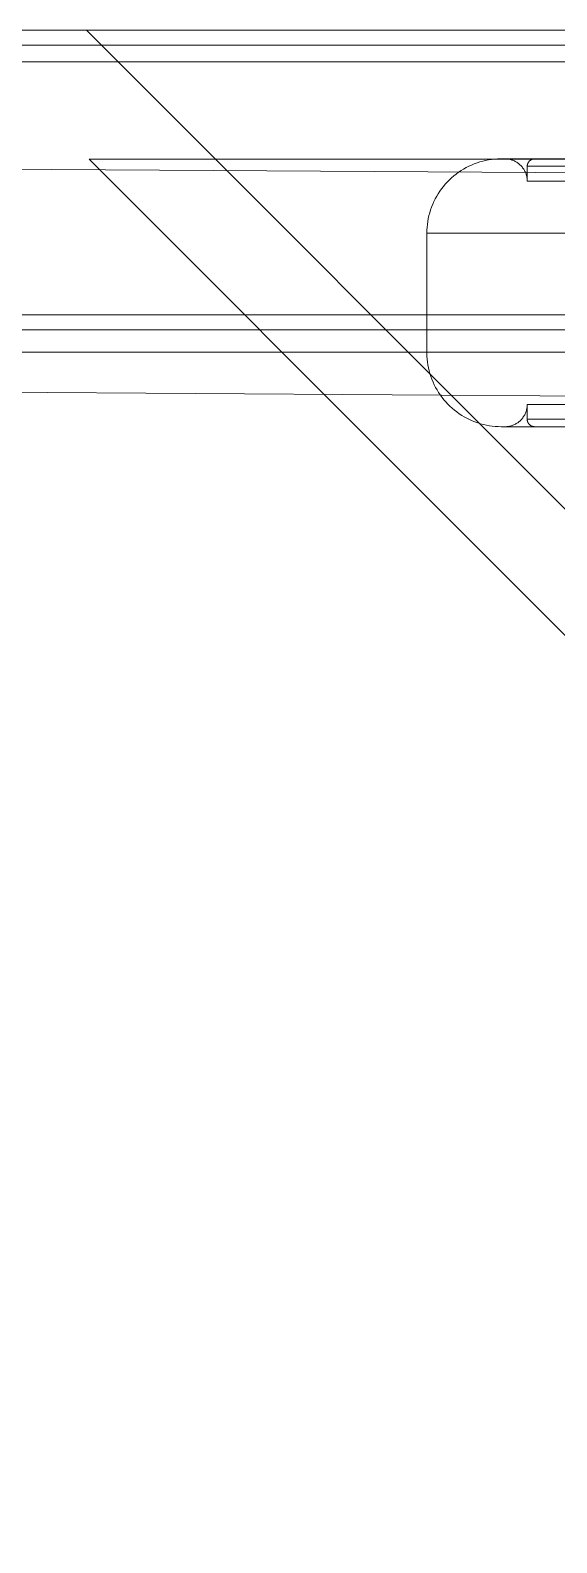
# Model space of a CAD drawing. Header units: millimetres. Extents: x -32954 to 151739, y -65671 to 56243.
# Drawn here: x -10847.9 to -10819.6, y -48611.3 to -48530 of the extents above; entities that cross this region are included whole.
import ezdxf

# ---------------------------------------------------------------- set-up
doc = ezdxf.new("R2010")
doc.units = ezdxf.units.MM
doc.layers.add('G-IMPT', color=7, linetype='Continuous', lineweight=9)
doc.layers.add('I-FURN', color=7, linetype='Continuous', lineweight=9)

# ---------------------------------------------------------------- blocks, each defined once
blk = doc.blocks.new('М25-М26_Столик манипуляционный - МСК-5501_dwg-9496848-О_ТХ_01')
at = {"layer": 'G-IMPT'}
for p, q in [((-320.3, -339.89), (-238.983, -421.207)), ((-320.3, -339.89), (-238.983, -421.207)), ((-303.285, -399.892), (-261.285, -399.892)), ((-261.285, -399.892), (-303.285, -399.892)), ((-261.485, -399.892), (-303.085, -399.892)), ((-261.485, -399.892), (-303.085, -399.892)), ((-301.485, -399.892), (-263.085, -399.892)), ((-263.085, -399.892), (-301.485, -399.892)), ((-262.685, -400.292), (-301.885, -400.292)), ((-262.685, -400.292), (-301.885, -400.292)), ((-262.685, -401.092), (-262.685, -400.292)), ((-262.685, -401.092), (-301.885, -401.092)), ((-262.685, -401.092), (-301.885, -401.092)), ((301.441, -405.187), (-298.107, -401.332)), ((-298.107, -401.332), (301.441, -405.187)), ((-298.107, -401.332), (301.441, -405.187)), ((-257.285, -403.892), (-307.285, -403.892)), ((-257.285, -403.892), (-307.285, -403.892)), ((-301, -403.907), (301, -403.907)), ((-301, -403.907), (301, -403.907)), ((-301, -403.907), (301, -403.907)), ((301, -403.907), (-301, -403.907)), ((-257.285, -410.292), (-257.285, -403.892)), ((-301, -405.107), (301, -405.107)), ((-301, -405.107), (301, -405.107)), ((-301, -405.107), (301, -405.107)), ((-301, -405.107), (301, -405.107)), ((-301, -405.907), (301, -405.907)), ((301, -405.907), (-301, -405.907)), ((-301, -405.907), (301, -405.907)), ((-301, -405.907), (301, -405.907)), ((-301, -405.907), (301, -405.907)), ((301, -405.907), (-301, -405.907)), ((-257.285, -410.292), (-307.285, -410.292)), ((-257.285, -410.292), (-307.285, -410.292)), ((-262.685, -413.092), (-301.885, -413.092)), ((-262.685, -413.092), (-301.885, -413.092)), ((-262.685, -413.892), (-301.885, -413.892)), ((-262.685, -413.892), (-301.885, -413.892)), ((-298.184, -413.331), (301.364, -417.187)), ((-298.184, -413.331), (301.364, -417.187)), ((301.364, -417.187), (-298.184, -413.331)), ((-262.685, -413.892), (-262.685, -413.092)), ((-303.285, -414.292), (-261.285, -414.292)), ((-261.285, -414.292), (-303.285, -414.292)), ((-303.085, -414.292), (-261.485, -414.292)), ((-261.485, -414.292), (-303.085, -414.292)), ((-263.085, -414.292), (-301.485, -414.292)), ((-263.085, -414.292), (-301.485, -414.292)), ((-239.119, -414.272), (-274.474, -414.272)), ((304.699, -419.507), (-304.699, -419.507)), ((304.699, -419.507), (-304.699, -419.507)), ((-304.699, -419.507), (304.699, -419.507)), ((-304.699, -419.507), (304.699, -419.507)), ((-304.699, -420.407), (304.699, -420.407)), ((304.699, -420.407), (-304.699, -420.407)), ((-304.699, -421.207), (304.699, -421.207)), ((-304.699, -421.207), (304.699, -421.207)), ((-304.699, -421.207), (304.699, -421.207)), ((-304.699, -421.207), (304.699, -421.207)), ((-304.699, -421.207), (304.699, -421.207)), ((-304.699, -421.207), (304.699, -421.207)), ((-238.983, -421.207), (-274.338, -421.207)), ((-274.338, -421.207), (-238.983, -421.207))]:
    blk.add_line(p, q, dxfattribs=at)
at = {"layer": 'G-IMPT', "flags": 128}
for points in [[(-239.119, -414.272), (-257.68, -395.711), (-276.242, -377.149), (-294.803, -358.588), (-313.365, -340.026)], [(-264.29, -399.892), (-263.872, -399.892), (-263.483, -399.892), (-263.124, -399.892), (-262.795, -399.892), (-262.498, -399.892), (-262.233, -399.892), (-261.999, -399.892), (-261.798, -399.892), (-261.63, -399.892), (-261.495, -399.892), (-261.393, -399.892), (-261.325, -399.892), (-261.29, -399.892), (-261.285, -399.892)], [(-261.285, -399.892), (-261.302, -399.892), (-261.352, -399.892), (-261.436, -399.892), (-261.553, -399.892), (-261.704, -399.892), (-261.887, -399.892), (-262.103, -399.892), (-262.351, -399.892), (-262.631, -399.892), (-262.943, -399.892), (-263.285, -399.892), (-263.658, -399.892), (-264.061, -399.892), (-264.493, -399.892)], [(-264.466, -399.892), (-264.194, -399.892), (-263.952, -399.892), (-263.738, -399.892), (-263.554, -399.892), (-263.401, -399.892), (-263.277, -399.892), (-263.184, -399.892), (-263.121, -399.892), (-263.089, -399.892), (-263.085, -399.892)], [(-263.085, -399.892), (-263.1, -399.892), (-263.146, -399.892), (-263.223, -399.892), (-263.33, -399.892), (-263.468, -399.892), (-263.635, -399.892), (-263.833, -399.892), (-264.06, -399.892), (-264.316, -399.892)], [(-263.085, -399.892), (-263.069, -399.893), (-263.053, -399.894), (-263.037, -399.895), (-263.021, -399.897), (-263.006, -399.9), (-262.99, -399.904), (-262.974, -399.908), (-262.959, -399.913), (-262.944, -399.918), (-262.929, -399.924), (-262.915, -399.93), (-262.9, -399.938), (-262.886, -399.945), (-262.872, -399.953), (-262.859, -399.962), (-262.846, -399.971), (-262.833, -399.981), (-262.821, -399.992), (-262.809, -400.002), (-262.798, -400.014), (-262.787, -400.025), (-262.777, -400.037), (-262.767, -400.05), (-262.757, -400.063), (-262.748, -400.076), (-262.74, -400.09), (-262.732, -400.104), (-262.725, -400.118), (-262.718, -400.133), (-262.712, -400.147), (-262.707, -400.162), (-262.702, -400.178), (-262.697, -400.193), (-262.694, -400.209), (-262.691, -400.224), (-262.688, -400.24), (-262.687, -400.256), (-262.685, -400.272), (-262.685, -400.288), (-262.685, -400.292)], [(-262.685, -401.092), (-262.684, -401.044), (-262.681, -400.996), (-262.676, -400.949), (-262.67, -400.901), (-262.661, -400.854), (-262.651, -400.807), (-262.638, -400.761), (-262.624, -400.715), (-262.608, -400.67), (-262.59, -400.625), (-262.571, -400.581), (-262.549, -400.538), (-262.526, -400.496), (-262.502, -400.455), (-262.475, -400.415), (-262.447, -400.376), (-262.418, -400.338), (-262.387, -400.301), (-262.355, -400.266), (-262.321, -400.232), (-262.286, -400.199), (-262.25, -400.167), (-262.212, -400.138), (-262.173, -400.109), (-262.133, -400.083), (-262.092, -400.057), (-262.051, -400.034), (-262.008, -400.012), (-261.964, -399.992), (-261.92, -399.974), (-261.875, -399.957), (-261.829, -399.943), (-261.783, -399.93), (-261.736, -399.919), (-261.689, -399.91), (-261.641, -399.903), (-261.594, -399.897), (-261.546, -399.894), (-261.498, -399.892), (-261.485, -399.892)], [(-261.285, -399.892), (-261.125, -399.896), (-260.965, -399.905), (-260.806, -399.921), (-260.648, -399.943), (-260.49, -399.972), (-260.334, -400.007), (-260.18, -400.048), (-260.027, -400.095), (-259.876, -400.149), (-259.727, -400.208), (-259.581, -400.273), (-259.438, -400.344), (-259.297, -400.421), (-259.16, -400.503), (-259.026, -400.591), (-258.896, -400.684), (-258.77, -400.782), (-258.647, -400.885), (-258.529, -400.993), (-258.416, -401.106), (-258.306, -401.222), (-258.202, -401.344), (-258.103, -401.469), (-258.008, -401.598), (-257.919, -401.731), (-257.835, -401.867), (-257.757, -402.007), (-257.685, -402.15), (-257.618, -402.295), (-257.557, -402.443), (-257.502, -402.593), (-257.453, -402.745), (-257.41, -402.9), (-257.374, -403.055), (-257.343, -403.212), (-257.319, -403.371), (-257.301, -403.53), (-257.29, -403.689), (-257.285, -403.849), (-257.285, -403.892)], [(-301, -405.907), (-150.5, -405.907), (0, -405.907), (150.5, -405.907), (301, -405.907)], [(-257.285, -410.292), (-257.288, -410.452), (-257.298, -410.612), (-257.314, -410.771), (-257.336, -410.93), (-257.365, -411.087), (-257.4, -411.243), (-257.441, -411.398), (-257.488, -411.551), (-257.541, -411.701), (-257.601, -411.85), (-257.666, -411.996), (-257.737, -412.139), (-257.814, -412.28), (-257.896, -412.417), (-257.984, -412.551), (-258.077, -412.681), (-258.175, -412.808), (-258.278, -412.93), (-258.386, -413.048), (-258.498, -413.162), (-258.615, -413.271), (-258.736, -413.375), (-258.862, -413.475), (-258.991, -413.569), (-259.124, -413.658), (-259.26, -413.742), (-259.4, -413.82), (-259.542, -413.893), (-259.688, -413.96), (-259.836, -414.02), (-259.986, -414.075), (-260.138, -414.124), (-260.292, -414.167), (-260.448, -414.204), (-260.605, -414.234), (-260.763, -414.258), (-260.922, -414.276), (-261.082, -414.287), (-261.242, -414.292), (-261.285, -414.292)], [(-262.685, -413.892), (-262.685, -413.908), (-262.686, -413.924), (-262.688, -413.94), (-262.69, -413.956), (-262.693, -413.972), (-262.696, -413.987), (-262.701, -414.003), (-262.705, -414.018), (-262.711, -414.033), (-262.717, -414.048), (-262.723, -414.063), (-262.73, -414.077), (-262.738, -414.091), (-262.746, -414.105), (-262.755, -414.118), (-262.764, -414.131), (-262.774, -414.144), (-262.784, -414.156), (-262.795, -414.168), (-262.806, -414.179), (-262.818, -414.19), (-262.83, -414.201), (-262.843, -414.211), (-262.856, -414.22), (-262.869, -414.229), (-262.882, -414.237), (-262.896, -414.245), (-262.911, -414.252), (-262.925, -414.259), (-262.94, -414.265), (-262.955, -414.271), (-262.97, -414.276), (-262.986, -414.28), (-263.001, -414.283), (-263.017, -414.287), (-263.033, -414.289), (-263.049, -414.291), (-263.065, -414.292), (-263.081, -414.292), (-263.085, -414.292)], [(-261.485, -414.292), (-261.533, -414.291), (-261.581, -414.288), (-261.629, -414.284), (-261.676, -414.277), (-261.723, -414.268), (-261.77, -414.258), (-261.817, -414.246), (-261.862, -414.231), (-261.908, -414.215), (-261.952, -414.198), (-261.996, -414.178), (-262.039, -414.157), (-262.081, -414.134), (-262.122, -414.109), (-262.163, -414.083), (-262.202, -414.055), (-262.24, -414.025), (-262.276, -413.995), (-262.312, -413.962), (-262.346, -413.928), (-262.379, -413.893), (-262.41, -413.857), (-262.44, -413.819), (-262.468, -413.781), (-262.495, -413.741), (-262.52, -413.7), (-262.543, -413.658), (-262.565, -413.615), (-262.585, -413.572), (-262.603, -413.527), (-262.62, -413.482), (-262.635, -413.436), (-262.647, -413.39), (-262.658, -413.343), (-262.668, -413.296), (-262.675, -413.249), (-262.68, -413.201), (-262.683, -413.153), (-262.685, -413.105), (-262.685, -413.092)], [(-261.285, -414.292), (-261.302, -414.292), (-261.352, -414.292), (-261.436, -414.292), (-261.553, -414.292), (-261.704, -414.292), (-261.887, -414.292), (-262.103, -414.292), (-262.351, -414.292), (-262.631, -414.292), (-262.943, -414.292), (-263.285, -414.292), (-263.658, -414.292), (-264.061, -414.292), (-264.493, -414.292)], [(-264.29, -414.292), (-263.872, -414.292), (-263.483, -414.292), (-263.124, -414.292), (-262.795, -414.292), (-262.498, -414.292), (-262.233, -414.292), (-261.999, -414.292), (-261.798, -414.292), (-261.63, -414.292), (-261.495, -414.292), (-261.393, -414.292), (-261.325, -414.292), (-261.29, -414.292), (-261.285, -414.292)], [(-263.085, -414.292), (-263.1, -414.292), (-263.146, -414.292), (-263.223, -414.292), (-263.33, -414.292), (-263.468, -414.292), (-263.635, -414.292), (-263.833, -414.292), (-264.06, -414.292), (-264.316, -414.292)], [(-264.466, -414.292), (-264.194, -414.292), (-263.952, -414.292), (-263.738, -414.292), (-263.554, -414.292), (-263.401, -414.292), (-263.277, -414.292), (-263.184, -414.292), (-263.121, -414.292), (-263.089, -414.292), (-263.085, -414.292)], [(-274.474, -414.272), (-265.635, -414.272), (-256.796, -414.272), (-247.958, -414.272), (-239.119, -414.272)], [(304.699, -419.507), (152.35, -419.507), (0, -419.507), (-152.35, -419.507), (-304.699, -419.507)], [(304.699, -419.507), (152.35, -419.507), (0, -419.507), (-152.35, -419.507), (-304.699, -419.507)], [(-304.699, -420.407), (-152.35, -420.407), (0, -420.407), (152.35, -420.407), (304.699, -420.407)], [(304.699, -420.407), (152.35, -420.407), (0, -420.407), (-152.35, -420.407), (-304.699, -420.407)], [(-304.699, -420.407), (-152.35, -420.407), (0, -420.407), (152.35, -420.407), (304.699, -420.407)]]:
    blk.add_lwpolyline(points, dxfattribs=at)
blk = doc.blocks.new('М25-М26_Столик манипуляционный - М25_Столик манипуляционный-8676404-О_ТХ_01')
blk.add_blockref('М25-М26_Столик манипуляционный - МСК-5501_dwg-9496848-О_ТХ_01', (0, 0))

msp = doc.modelspace()

# ---------------------------------------------------------------- block references
at = {"layer": 'I-FURN', "rotation": 180}
msp.add_blockref('М25-М26_Столик манипуляционный - М25_Столик манипуляционный-8676404-О_ТХ_01', (-11083.886, -48951.174), dxfattribs=at)

doc.saveas('drawing.dxf')
